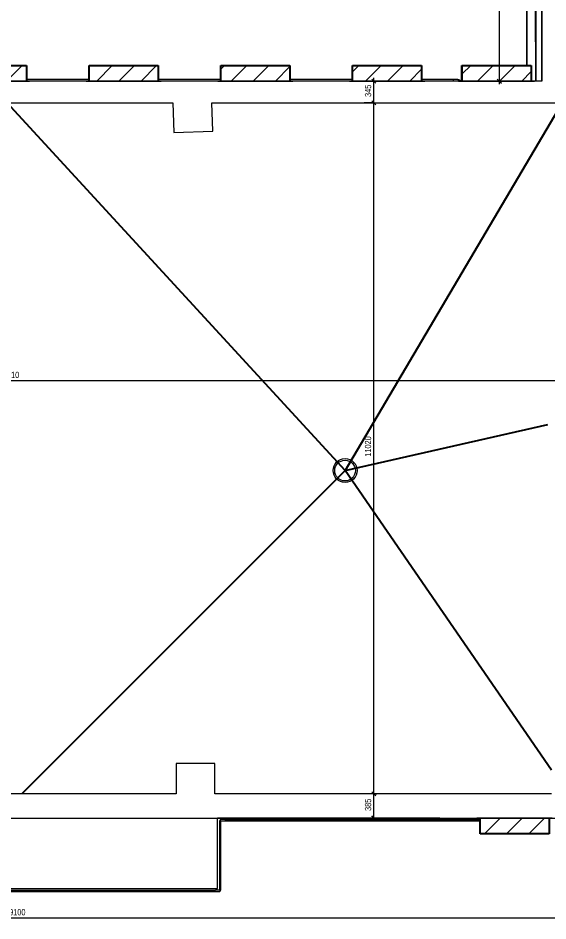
# Model space of a CAD drawing. Header units: millimetres. Extents: x 46521 to 256645, y -45352 to 20466.
# Drawn here: x 63114 to 71563, y -31867 to -17473 of the extents above; entities that cross this region are included whole.
import ezdxf

# ---------------------------------------------------------------- set-up
doc = ezdxf.new("R2010")
doc.units = ezdxf.units.MM
for name, color, linetype, lineweight in [('A-ANNO-DIMS', 211, 'Continuous', 9), ('A-ANNO-DIMS-50', 211, 'Continuous', 9), ('A-FLOR', 192, 'Continuous', 13), ('A-GLAZ', 151, 'Continuous', 13), ('A-ROOF', 132, 'Continuous', 13), ('A-WALL', 113, 'Continuous', 13), ('E-POWR-CNDT', 130, 'Continuous', 13), ('E-POWR-DROP', 130, 'Continuous', 13), ('P-SANR-FIXT', 6, 'Continuous', 13), ('Q-SPCQ', 91, 'Continuous', 13)]:
    doc.layers.add(name, color=color, linetype=linetype, lineweight=lineweight)
doc.styles.add('Arial_2', font='arial.ttf', dxfattribs={"width": 0.7, "height": 100})
doc.dimstyles.new('Vnitřní_-_průhledné', dxfattribs={"dimscale": 304.8, "dimtxt": 102.02594, "dimasz": 0.213255, "dimexe": 0.164042, "dimexo": 0.0625, "dimgap": 0.032808, "dimtad": 1, "dimdec": 0, "dimrnd": 5, "dimzin": 0, "dimdsep": 46, "dimtxsty": 'Arial_2', "dimblk1": 'OBLIQUE', "dimblk2": 'OBLIQUE', "dimsah": 1, "dimcen": 0.09, "dimdle": 0.164042, "dimazin": 0, "dimtfac": 1, "dimtdec": 4, "dimtix": 1, "dimtmove": 0, "dimatfit": 3, "dimfxl": 0.492126, "dimfxlon": 1, "dimtvp": 1, "dimtolj": 1, "dimtzin": 0, "dimarcsym": 2})

# ---------------------------------------------------------------- blocks, each defined once
blk = doc.blocks.new('parapet_ext - parapet_ext-2031592-STŘECHA DEMOLICE B')
at = {"layer": 'Q-SPCQ'}
h = blk.add_hatch(dxfattribs=at)
h.set_pattern_fill('FP_3', color=41, style=0, pattern_type=2)
h.set_pattern_definition([(45, (-70714.45, 18528.17), (-176.7767, 176.7767), [])])
h.paths.add_polyline_path([(-517, 51), (-517, 300), (-525, 300), (-525, 51), (-520, 51)])
at = {"layer": 'Q-SPCQ', "color": 31, "lineweight": 25}
for p, q in [((-525, 51), (-525, 300)), ((-525, 300), (-517, 300))]:
    blk.add_line(p, q, dxfattribs=at)
blk = doc.blocks.new('OKNO_3k_nadsvetlik - OKNO_3k_nadsvetlik_1850 x 1500-1975429-STŘECHA DEMOLICE B')
at = {"layer": 'A-GLAZ', "color": 41}
for p, q in [((1800, -76), (1797, -76)), ((1800, -75), (1800, -76))]:
    blk.add_line(p, q, dxfattribs=at)
blk = doc.blocks.new('OKNO_1k_nadsvetlik - OKNO_1k_nadsvetlik_1200 x 1500-V17-STŘECHA DEMOLICE B')
at = {"layer": 'A-GLAZ'}
for p, q in [((-600, 126), (600, 126)), ((-600, 125), (-600, 126)), ((600, 126), (600, 125))]:
    blk.add_line(p, q, dxfattribs=at)
blk = doc.blocks.new('parapet_ext - parapet_ext-V18-STŘECHA DEMOLICE B')
at = {"layer": 'Q-SPCQ'}
h = blk.add_hatch(dxfattribs=at)
h.set_pattern_fill('FP_18', color=41, style=0, pattern_type=2)
h.set_pattern_definition([(45, (-66897.45, 18528.17), (-176.7767, 176.7767), [])])
h.paths.add_polyline_path([(215, 51), (550, 51), (550, 300), (-550, 300), (-550, 51), (-163, 51)])
at = {"layer": 'Q-SPCQ', "color": 31, "lineweight": 25}
for p, q in [((-550, 51), (-550, 300)), ((-550, 300), (550, 300)), ((550, 300), (550, 51))]:
    blk.add_line(p, q, dxfattribs=at)
blk = doc.blocks.new('parapet_ext - parapet_ext-V19-STŘECHA DEMOLICE B')
at = {"layer": 'Q-SPCQ'}
h = blk.add_hatch(dxfattribs=at)
h.set_pattern_fill('FP_19', color=41, style=0, pattern_type=2)
h.set_pattern_definition([(45, (-68997.45, 18528.17), (-176.7767, 176.7767), [])])
h.paths.add_polyline_path([(-550, 51), (550, 51), (550, 300), (-550, 300), (-550, 295)])
at = {"layer": 'Q-SPCQ', "color": 31, "lineweight": 25}
for p, q in [((-550, 51), (-550, 300)), ((-550, 300), (550, 300)), ((550, 300), (550, 51))]:
    blk.add_line(p, q, dxfattribs=at)
blk = doc.blocks.new('OKNO_1k_nadsvetlik - OKNO_1k_nadsvetlik_1200 x 1500-V20-STŘECHA DEMOLICE B')
at = {"layer": 'A-GLAZ', "color": 41}
for p, q in [((-600, 126), (600, 126)), ((-600, 125), (-600, 126)), ((600, 126), (600, 125))]:
    blk.add_line(p, q, dxfattribs=at)
blk = doc.blocks.new('parapet_ext - parapet_ext-V21-STŘECHA DEMOLICE B')
at = {"layer": 'Q-SPCQ'}
h = blk.add_hatch(dxfattribs=at)
h.set_pattern_fill('FP_20', color=41, style=0, pattern_type=2)
h.set_pattern_definition([(45, (-70747.45, 18528.17), (-176.7767, 176.7767), [])])
h.paths.add_polyline_path([(-550, 51), (550, 51), (550, 300), (-550, 300), (-550, 128)])
h.paths.add_polyline_path([(478, 114), (476, 115), (474, 116), (473, 119), (474, 123), (478, 124), (481, 123), (483, 119), (482, 117), (479, 115)])
at = {"layer": 'Q-SPCQ', "color": 31, "lineweight": 25}
for p, q in [((-550, 51), (-550, 300)), ((-550, 300), (550, 300)), ((550, 300), (550, 51))]:
    blk.add_line(p, q, dxfattribs=at)
blk = doc.blocks.new('parapet_ext - parapet_ext-V22-STŘECHA DEMOLICE B')
at = {"layer": 'Q-SPCQ'}
h = blk.add_hatch(dxfattribs=at)
h.set_pattern_fill('FP_21', color=41, style=0, pattern_type=2)
h.set_pattern_definition([(45, (-64797.45, 18528.17), (-176.7767, 176.7767), [])])
h.paths.add_polyline_path([(47, 51), (550, 51), (550, 300), (-550, 300), (-550, 51), (-142, 51)])
at = {"layer": 'Q-SPCQ', "color": 31, "lineweight": 25}
for p, q in [((-550, 51), (-550, 300)), ((-550, 300), (550, 300)), ((550, 300), (550, 51))]:
    blk.add_line(p, q, dxfattribs=at)
blk = doc.blocks.new('parapet_ext - parapet_ext-V23-STŘECHA DEMOLICE B')
at = {"layer": 'Q-SPCQ'}
h = blk.add_hatch(dxfattribs=at)
h.set_pattern_fill('FP_22', color=41, style=0, pattern_type=2)
h.set_pattern_definition([(45, (-62697.45, 18528.17), (-176.7767, 176.7767), [])])
h.paths.add_polyline_path([(-121, 51), (550, 51), (550, 300), (-550, 300), (-550, 51), (-499, 51)])
at = {"layer": 'Q-SPCQ', "color": 31, "lineweight": 25}
for p, q in [((-550, 51), (-550, 300)), ((-550, 300), (550, 300)), ((550, 300), (550, 51))]:
    blk.add_line(p, q, dxfattribs=at)
blk = doc.blocks.new('OKNO_1k_nadsvetlik - OKNO_1k_nadsvetlik_1200 x 1850-1969517-STŘECHA DEMOLICE B')
at = {"layer": 'A-GLAZ'}
for p, q in [((-600, -76), (-600, -75)), ((600, -76), (-600, -76)), ((600, -75), (600, -76))]:
    blk.add_line(p, q, dxfattribs=at)
blk = doc.blocks.new('parapet_ext - parapet_ext-V25-STŘECHA DEMOLICE B')
at = {"layer": 'Q-SPCQ'}
h = blk.add_hatch(dxfattribs=at)
h.set_pattern_fill('FP_25', color=41, style=0, pattern_type=2)
h.set_pattern_definition([(45, (-71029.84, 30176.56), (-176.7767, 176.7767), [])])
h.paths.add_polyline_path([(-515, -300), (550, -300), (550, -51), (-550, -51), (-550, -300)])
at = {"layer": 'Q-SPCQ', "color": 31, "lineweight": 25}
for p, q in [((-550, -300), (-550, -51)), ((550, -51), (550, -300)), ((550, -300), (-550, -300))]:
    blk.add_line(p, q, dxfattribs=at)
blk = doc.blocks.new('OKNO_3k_nadsvetlik - OKNO_3k_nadsvetlik_1850 x 1500-V26-STŘECHA DEMOLICE B')
at = {"layer": 'A-GLAZ', "color": 41}
for p, q in [((1800, -76), (-1740, -76)), ((1800, -75), (1800, -76))]:
    blk.add_line(p, q, dxfattribs=at)
blk = doc.blocks.new('Conduit Elbow - without Fittings - EMT - Standard-1159697-STŘECHA DEMOLICE B')
at = {"layer": 'E-POWR-CNDT'}
for p, q in [((-10, 156), (-10, 102)), ((10, 156), (-10, 156)), ((10, 102), (10, 156))]:
    blk.add_line(p, q, dxfattribs=at)
at = {"layer": 'E-POWR-CNDT', "flags": 128}
for points in [[(-10, 102), (-10, 98), (-10, 94), (-11, 91), (-11, 87), (-12, 83), (-13, 80), (-14, 76), (-15, 73), (-16, 70)], [(-15, 32), (-13, 34), (-10, 38), (-8, 41), (-5, 45), (-3, 49), (-1, 53), (1, 57), (2, 61), (4, 65), (5, 70), (7, 74), (8, 78), (8, 83), (9, 87), (10, 91), (10, 96), (10, 100), (10, 102)]]:
    blk.add_lwpolyline(points, dxfattribs=at)
blk = doc.blocks.new('Drain_Roof_15_Inch_Diameter-Zurn-Z1715 - Load Family Type Catalog-1877394-STŘECHA DEMOLICE B')
at = {"layer": 'P-SANR-FIXT'}
for radius in [191, 165]:
    blk.add_circle((0, 0), radius, dxfattribs=at)
blk = doc.blocks.new('DIMBLOCK2-STŘECHA DEMOLICE B')
at = {"layer": 'A-ANNO-DIMS-50'}
for p, q in [((53836, -23252), (53836, -23102)), ((53836, -23252), (72045, -23252)), ((53836, -23252), (53836, -23302)), ((72045, -23252), (72045, -23202)), ((72045, -23252), (72045, -23402))]:
    blk.add_line(p, q, dxfattribs=at)
at = {"layer": 'A-ANNO-DIMS-50', "lineweight": 18}
for p, q in [((53836, -23252), (53804, -23284)), ((53836, -23252), (53869, -23219)), ((72045, -23252), (72012, -23284)), ((72045, -23252), (72077, -23219))]:
    blk.add_line(p, q, dxfattribs=at)
at = {"layer": 'A-ANNO-DIMS-50', "color": 0, "insert": (62807, -23112), "char_height": 100, "width": 320.2, "attachment_point": 1, "line_spacing_factor": 0.941778, "style": 'Arial_2'}
blk.add_mtext('18210', dxfattribs=at)
blk = doc.blocks.new('_Oblique')
at = {"color": 0, "linetype": 'ByBlock', "lineweight": -2}
blk.add_line((-0.5, -0.5), (0.5, 0.5), dxfattribs=at)
blk = doc.blocks.new('DIMBLOCK16-STŘECHA DEMOLICE B')
at = {"layer": 'A-ANNO-DIMS-50'}
for p, q in [((68784, -29842), (68634, -29842)), ((68784, -30277), (68784, -29842)), ((68784, -29842), (68834, -29842)), ((68784, -30227), (68634, -30227)), ((68784, -30227), (68834, -30227))]:
    blk.add_line(p, q, dxfattribs=at)
at = {"layer": 'A-ANNO-DIMS-50', "lineweight": 18}
for p, q in [((68784, -29842), (68752, -29809)), ((68784, -29842), (68817, -29874)), ((68784, -30227), (68752, -30194)), ((68784, -30227), (68817, -30259))]:
    blk.add_line(p, q, dxfattribs=at)
at = {"layer": 'A-ANNO-DIMS-50', "color": 0, "insert": (68644, -30114), "char_height": 100, "width": 192.12, "attachment_point": 1, "rotation": 90, "line_spacing_factor": 0.941778, "style": 'Arial_2'}
blk.add_mtext('385', dxfattribs=at)
blk = doc.blocks.new('DIMBLOCK17-STŘECHA DEMOLICE B')
at = {"layer": 'A-ANNO-DIMS-50'}
for p, q in [((68784, -18823), (68634, -18823)), ((68784, -29842), (68784, -18823)), ((68784, -18823), (68834, -18823)), ((68784, -29842), (68634, -29842)), ((68784, -29842), (68834, -29842))]:
    blk.add_line(p, q, dxfattribs=at)
at = {"layer": 'A-ANNO-DIMS-50', "lineweight": 18}
for p, q in [((68784, -18823), (68752, -18791)), ((68784, -18823), (68817, -18856)), ((68784, -29842), (68752, -29809)), ((68784, -29842), (68817, -29874))]:
    blk.add_line(p, q, dxfattribs=at)
at = {"layer": 'A-ANNO-DIMS-50', "color": 0, "insert": (68644, -24466), "char_height": 100, "width": 320.2, "attachment_point": 1, "rotation": 90, "line_spacing_factor": 0.941778, "style": 'Arial_2'}
blk.add_mtext('11020', dxfattribs=at)
blk = doc.blocks.new('DIMBLOCK18-STŘECHA DEMOLICE B')
at = {"layer": 'A-ANNO-DIMS-50'}
for p, q in [((68784, -18478), (68634, -18478)), ((68784, -18823), (68784, -18428)), ((68784, -18478), (68834, -18478)), ((68784, -18823), (68634, -18823)), ((68784, -18823), (68834, -18823))]:
    blk.add_line(p, q, dxfattribs=at)
at = {"layer": 'A-ANNO-DIMS-50', "lineweight": 18}
for p, q in [((68784, -18478), (68752, -18446)), ((68784, -18478), (68817, -18511)), ((68784, -18823), (68752, -18791)), ((68784, -18823), (68817, -18856))]:
    blk.add_line(p, q, dxfattribs=at)
at = {"layer": 'A-ANNO-DIMS-50', "color": 0, "insert": (68644, -18731), "char_height": 100, "width": 192.12, "attachment_point": 1, "rotation": 90, "line_spacing_factor": 0.941778, "style": 'Arial_2'}
blk.add_mtext('345', dxfattribs=at)
blk = doc.blocks.new('DIMBLOCK28-STŘECHA DEMOLICE B')
at = {"layer": 'A-ANNO-DIMS-50'}
for p, q in [((53491, -31817), (53491, -31667)), ((72590, -31817), (72590, -31667)), ((53441, -31817), (72590, -31817)), ((53491, -31817), (53491, -31867)), ((72590, -31817), (72590, -31867))]:
    blk.add_line(p, q, dxfattribs=at)
at = {"layer": 'A-ANNO-DIMS-50', "lineweight": 18}
for p, q in [((53491, -31817), (53524, -31785)), ((72590, -31817), (72622, -31785)), ((53491, -31817), (53459, -31850)), ((72590, -31817), (72557, -31850))]:
    blk.add_line(p, q, dxfattribs=at)
at = {"layer": 'A-ANNO-DIMS-50', "color": 0, "insert": (62907, -31678), "char_height": 100, "width": 320.2, "attachment_point": 1, "line_spacing_factor": 0.941778, "style": 'Arial_2'}
blk.add_mtext('19100', dxfattribs=at)
blk = doc.blocks.new('DIMBLOCK38-STŘECHA DEMOLICE B')
at = {"layer": 'A-ANNO-DIMS-50'}
for p, q in [((70787, -4847), (70737, -4847)), ((70787, -4797), (70787, -18528)), ((70787, -4847), (70937, -4847)), ((70787, -18478), (70737, -18478)), ((70787, -18478), (70937, -18478))]:
    blk.add_line(p, q, dxfattribs=at)
at = {"layer": 'A-ANNO-DIMS-50', "lineweight": 18}
for p, q in [((70787, -4847), (70755, -4814)), ((70787, -4847), (70820, -4879)), ((70787, -18478), (70755, -18446)), ((70787, -18478), (70820, -18511))]:
    blk.add_line(p, q, dxfattribs=at)
at = {"layer": 'A-ANNO-DIMS-50', "color": 0, "insert": (70647, -11796), "char_height": 100, "width": 320.2, "attachment_point": 1, "rotation": 90, "line_spacing_factor": 0.941778, "style": 'Arial_2'}
blk.add_mtext('13630', dxfattribs=at)

msp = doc.modelspace()

# ---------------------------------------------------------------- hatches: boundary and pattern name
at = {"layer": 'E-POWR-DROP'}
msp.add_hatch(color=41, dxfattribs=at).paths.add_polyline_path([(71224.9, -18413.8), (71226.2, -18413.6), (71229.3, -18411.3), (71229.8, -18407.5), (71227.4, -18404.5), (71223.7, -18404), (71221.4, -18405.3), (71219.9, -18408.8), (71221.4, -18412.3), (71223.7, -18413.6)])

# ---------------------------------------------------------------- linework, layer by layer
at = {"layer": 'A-FLOR'}
for p, q in [((66296.4, -31351.6), (66296.4, -30226.6)), ((53596.4, -31351.6), (66296.4, -31351.6))]:
    msp.add_line(p, q, dxfattribs=at)
at = {"layer": 'A-ROOF', "color": 41}
for p, q in [((71368.5, -17233.7), (71368.5, -18478.2)), ((71462.8, -18478.2), (71462.8, -17238.3)), ((71465.3, -17238.3), (71465.3, -18478.2)), ((71465.3, -18478.2), (53491.4, -18478.2)), ((60257.6, -18823.2), (65580.8, -18823.2)), ((65580.8, -18823.2), (65597.4, -19298.7)), ((66201.2, -18823.2), (72004.8, -18823.2)), ((66217.1, -19277.1), (66201.2, -18823.2)), ((65597.4, -19298.7), (66217.1, -19277.1)), ((66249.1, -29358.9), (65632.9, -29358.9)), ((65632.9, -29358.9), (65632.9, -29841.6)), ((66249.1, -29841.6), (66249.1, -29358.9)), ((65632.9, -29841.6), (60250.1, -29841.6)), ((71620.5, -29841.6), (66249.1, -29841.6)), ((53491.4, -30226.6), (71944.6, -30226.6))]:
    msp.add_line(p, q, dxfattribs=at)
at = {"layer": 'A-ROOF', "lineweight": 25}
for p, q in [((68328, -24686.9), (62940.5, -18823.2)), ((71787.4, -18823.2), (68328, -24686.9)), ((68328, -24686.9), (71562.7, -23953.5)), ((68328, -24686.9), (63175.4, -29841.6)), ((71620.5, -29461.6), (68328, -24686.9))]:
    msp.add_line(p, q, dxfattribs=at)
at = {"layer": 'A-WALL', "color": 41}
for p, q in [((71368.5, -18478.2), (71362.8, -17233.7)), ((71462.8, -17238.3), (71465.3, -17782.5))]:
    msp.add_line(p, q, dxfattribs=at)
at = {"layer": 'E-POWR-CNDT', "color": 41}
for p, q in [((71219.9, -17311.2), (71219.9, -18228.2)), ((71229.9, -18228.2), (71229.9, -17311.2))]:
    msp.add_line(p, q, dxfattribs=at)
at = {"layer": 'E-POWR-CNDT'}
for p, q in [((64247.4, -18453.6), (63247.4, -18453.6)), ((63247.4, -18471.5), (64247.4, -18471.5)), ((66347.4, -18453.6), (65347.4, -18453.6)), ((65347.4, -18471.5), (66347.4, -18471.5)), ((68447.4, -18453.6), (67447.4, -18453.6)), ((67447.4, -18471.5), (68447.4, -18471.5)), ((70049.4, -18453.6), (69547.4, -18453.6)), ((69547.4, -18471.5), (70049.4, -18471.5)), ((66325.4, -30282.1), (66325.4, -30336.9)), ((66326.5, -30336.9), (66326.5, -31314.5)), ((66344.4, -31314.5), (66344.4, -30336.9)), ((66345.5, -30336.9), (66345.5, -30282.1)), ((66410.3, -30252), (66355.4, -30252)), ((66355.4, -30272.1), (66410.3, -30272.1)), ((70479.8, -30253.1), (66410.3, -30253.1)), ((66410.3, -30271), (70479.8, -30271)), ((66315.4, -31379.3), (66260.6, -31379.3)), ((66325.4, -31314.5), (66325.4, -31369.3)), ((66345.5, -31369.3), (66345.5, -31314.5)), ((66260.6, -31380.3), (62900.4, -31380.3)), ((62900.4, -31398.2), (66260.6, -31398.2)), ((66260.6, -31399.3), (66315.4, -31399.3))]:
    msp.add_line(p, q, dxfattribs=at)
at = {"layer": 'E-POWR-CNDT', "flags": 128}
for points in [[(66355.4, -30252), (66354.2, -30252.1), (66353, -30252.1), (66351.8, -30252.3), (66350.7, -30252.4), (66349.5, -30252.6), (66348.3, -30252.9), (66347.1, -30253.2), (66346, -30253.6), (66344.9, -30254), (66343.7, -30254.4), (66342.7, -30254.9), (66341.6, -30255.4), (66340.5, -30256), (66339.5, -30256.6), (66338.5, -30257.3), (66337.5, -30258), (66336.6, -30258.7), (66335.6, -30259.5), (66334.8, -30260.3), (66333.9, -30261.1), (66333.1, -30262), (66332.3, -30262.9), (66331.6, -30263.9), (66330.8, -30264.8), (66330.2, -30265.8), (66329.5, -30266.9), (66329, -30267.9), (66328.4, -30269), (66327.9, -30270.1), (66327.5, -30271.2), (66327, -30272.3), (66326.7, -30273.5), (66326.4, -30274.6), (66326.1, -30275.8), (66325.9, -30277), (66325.7, -30278.1), (66325.5, -30279.3), (66325.5, -30280.5), (66325.4, -30281.7), (66325.4, -30282.1)], [(66345.5, -30282.1), (66345.5, -30281.7), (66345.5, -30281.3), (66345.5, -30280.9), (66345.6, -30280.5), (66345.7, -30280.1), (66345.7, -30279.7), (66345.8, -30279.3), (66346, -30278.9), (66346.1, -30278.5), (66346.2, -30278.2), (66346.4, -30277.8), (66346.6, -30277.5), (66346.8, -30277.1), (66347, -30276.8), (66347.2, -30276.4), (66347.4, -30276.1), (66347.7, -30275.8), (66347.9, -30275.5), (66348.2, -30275.2), (66348.5, -30274.9), (66348.8, -30274.6), (66349.1, -30274.4), (66349.4, -30274.1), (66349.7, -30273.9), (66350, -30273.7), (66350.4, -30273.5), (66350.7, -30273.3), (66351.1, -30273.1), (66351.5, -30272.9), (66351.8, -30272.8), (66352.2, -30272.6), (66352.6, -30272.5), (66353, -30272.4), (66353.3, -30272.3), (66353.7, -30272.2), (66354.1, -30272.2), (66354.5, -30272.1), (66354.9, -30272.1), (66355.3, -30272.1), (66355.4, -30272.1)], [(66325.4, -31369.3), (66325.4, -31369.7), (66325.4, -31370.1), (66325.3, -31370.5), (66325.3, -31370.9), (66325.2, -31371.3), (66325.1, -31371.7), (66325, -31372), (66324.9, -31372.4), (66324.8, -31372.8), (66324.6, -31373.2), (66324.5, -31373.5), (66324.3, -31373.9), (66324.1, -31374.2), (66323.9, -31374.6), (66323.7, -31374.9), (66323.4, -31375.2), (66323.2, -31375.6), (66322.9, -31375.9), (66322.7, -31376.2), (66322.4, -31376.4), (66322.1, -31376.7), (66321.8, -31377), (66321.5, -31377.2), (66321.2, -31377.5), (66320.8, -31377.7), (66320.5, -31377.9), (66320.1, -31378.1), (66319.8, -31378.3), (66319.4, -31378.4), (66319.1, -31378.6), (66318.7, -31378.7), (66318.3, -31378.8), (66317.9, -31378.9), (66317.5, -31379), (66317.1, -31379.1), (66316.7, -31379.2), (66316.3, -31379.2), (66315.9, -31379.2), (66315.5, -31379.3), (66315.4, -31379.3)], [(66315.4, -31399.3), (66316.6, -31399.3), (66317.8, -31399.2), (66319, -31399.1), (66320.2, -31398.9), (66321.4, -31398.7), (66322.6, -31398.4), (66323.7, -31398.1), (66324.9, -31397.8), (66326, -31397.4), (66327.1, -31396.9), (66328.2, -31396.4), (66329.3, -31395.9), (66330.4, -31395.3), (66331.4, -31394.7), (66332.4, -31394.1), (66333.4, -31393.4), (66334.3, -31392.6), (66335.2, -31391.9), (66336.1, -31391), (66337, -31390.2), (66337.8, -31389.3), (66338.6, -31388.4), (66339.3, -31387.5), (66340, -31386.5), (66340.7, -31385.5), (66341.3, -31384.5), (66341.9, -31383.4), (66342.5, -31382.4), (66343, -31381.3), (66343.4, -31380.2), (66343.8, -31379), (66344.2, -31377.9), (66344.5, -31376.7), (66344.8, -31375.6), (66345, -31374.4), (66345.2, -31373.2), (66345.3, -31372), (66345.4, -31370.8), (66345.5, -31369.6), (66345.5, -31369.3)]]:
    msp.add_lwpolyline(points, dxfattribs=at)

# ---------------------------------------------------------------- block references
at = {"layer": 'A-GLAZ'}
for name, p in [('OKNO_1k_nadsvetlik - OKNO_1k_nadsvetlik_1200 x 1500-V17-STŘECHA DEMOLICE B', (62697.4, -18603.2)), ('OKNO_1k_nadsvetlik - OKNO_1k_nadsvetlik_1200 x 1500-V17-STŘECHA DEMOLICE B', (64797.4, -18603.2)), ('OKNO_1k_nadsvetlik - OKNO_1k_nadsvetlik_1200 x 1500-V17-STŘECHA DEMOLICE B', (66897.4, -18603.2)), ('OKNO_1k_nadsvetlik - OKNO_1k_nadsvetlik_1200 x 1500-V17-STŘECHA DEMOLICE B', (68997.4, -18603.2)), ('OKNO_1k_nadsvetlik - OKNO_1k_nadsvetlik_1200 x 1850-1969517-STŘECHA DEMOLICE B', (71029.8, -30151.6))]:
    msp.add_blockref(name, p, dxfattribs=at)
at = {"layer": 'A-GLAZ', "color": 41}
for name, p in [('OKNO_1k_nadsvetlik - OKNO_1k_nadsvetlik_1200 x 1500-V20-STŘECHA DEMOLICE B', (70747.4, -18603.2)), ('OKNO_3k_nadsvetlik - OKNO_3k_nadsvetlik_1850 x 1500-V26-STŘECHA DEMOLICE B', (68036.4, -30151.6)), ('OKNO_3k_nadsvetlik - OKNO_3k_nadsvetlik_1850 x 1500-1975429-STŘECHA DEMOLICE B', (68039.6, -30151.6))]:
    msp.add_blockref(name, p, dxfattribs=at)
at = {"layer": 'E-POWR-CNDT', "rotation": 90}
msp.add_blockref('Conduit Elbow - without Fittings - EMT - Standard-1159697-STŘECHA DEMOLICE B', (70205.8, -18462.5), dxfattribs=at)
at = {"layer": 'P-SANR-FIXT'}
msp.add_blockref('Drain_Roof_15_Inch_Diameter-Zurn-Z1715 - Load Family Type Catalog-1877394-STŘECHA DEMOLICE B', (68328, -24686.9), dxfattribs=at)
at = {"layer": 'Q-SPCQ', "color": 31, "lineweight": 25}
for name, p in [('parapet_ext - parapet_ext-V23-STŘECHA DEMOLICE B', (62697.4, -18528.2)), ('parapet_ext - parapet_ext-V22-STŘECHA DEMOLICE B', (64797.4, -18528.2)), ('parapet_ext - parapet_ext-V18-STŘECHA DEMOLICE B', (66897.4, -18528.2)), ('parapet_ext - parapet_ext-V19-STŘECHA DEMOLICE B', (68997.4, -18528.2)), ('parapet_ext - parapet_ext-2031592-STŘECHA DEMOLICE B', (70714.4, -18528.2)), ('parapet_ext - parapet_ext-V21-STŘECHA DEMOLICE B', (70747.4, -18528.2)), ('parapet_ext - parapet_ext-V25-STŘECHA DEMOLICE B', (71029.8, -30176.6))]:
    msp.add_blockref(name, p, dxfattribs=at)

# ---------------------------------------------------------------- dimensions: what is measured, and where the dimension line sits
at = {"layer": 'A-ANNO-DIMS'}
for base, p1, p2, override, picture, middle in [((70787.2, -18478.2), (70937.2, -4846.6), (70937.2, -18478.2), {"dimpost": '<>', "dimfxl": 13631.526784}, 'DIMBLOCK38-STŘECHA DEMOLICE B', (70726.1, -11662.4)), ((68784.1, -18478.2), (68634.1, -18823.2), (68634.1, -18478.2), {"dimpost": '<>', "dimfxl": 345}, 'DIMBLOCK18-STŘECHA DEMOLICE B', (68723.1, -18650.7)), ((68784.1, -18823.2), (68634.1, -29841.6), (68634.1, -18823.2), {"dimpost": '<>', "dimfxl": 11018.39348}, 'DIMBLOCK17-STŘECHA DEMOLICE B', (68723.1, -24332.4)), ((68784.1, -29841.6), (68634.1, -30226.6), (68634.1, -29841.6), {"dimpost": '<>', "dimfxl": 385}, 'DIMBLOCK16-STŘECHA DEMOLICE B', (68723.1, -30034.1))]:
    dim = msp.add_linear_dim(base=base, p1=p1, p2=p2, angle=90, dimstyle='Vnitřní_-_průhledné', override=override, dxfattribs=at)
    dim.commit()
    dim.dimension.update_dxf_attribs({"geometry": picture, "text_midpoint": middle})
for base, p1, p2, override, picture, middle in [((72044.6, -23251.8), (53836.4, -23101.8), (72044.6, -23401.8), {"dimpost": '<>', "dimfxl": 18210.719301}, 'DIMBLOCK2-STŘECHA DEMOLICE B', (62940.5, -23190.8)), ((72589.6, -31817.3), (53491.4, -31667.3), (72589.6, -31667.3), {"dimpost": '<>', "dimfxl": 19098.248061}, 'DIMBLOCK28-STŘECHA DEMOLICE B', (63040.5, -31756.3))]:
    dim = msp.add_linear_dim(base=base, p1=p1, p2=p2, dimstyle='Vnitřní_-_průhledné', override=override, dxfattribs=at)
    dim.commit()
    dim.dimension.update_dxf_attribs({"geometry": picture, "text_midpoint": middle})

doc.saveas('drawing.dxf')
